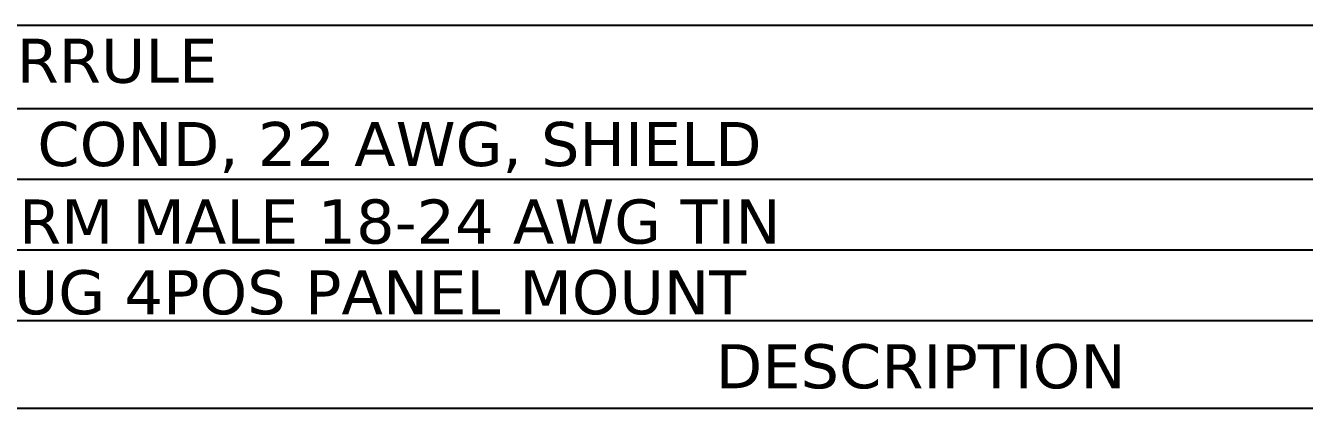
# Model space of a CAD drawing. Extents: x 0 to 768, y 0 to 246.
# Drawn here: x 17 to 20.084, y 2.314 to 3.238 of the extents above; entities that cross this region are included whole.
import ezdxf

# ---------------------------------------------------------------- set-up
doc = ezdxf.new("R2010")
doc.units = 0
doc.header["$LTSCALE"] = 1.21
doc.header["$MEASUREMENT"] = 0
doc.styles.add('BEC', font='verdana.ttf')

msp = doc.modelspace()

# ---------------------------------------------------------------- linework, layer by layer
for p, q in [((21.49962, 3.23848), (11.25555, 3.23848)), ((21.49962, 3.0374), (11.25555, 3.0374)), ((21.49962, 2.86657), (11.25555, 2.86657)), ((21.49962, 2.69574), (11.25555, 2.69574)), ((21.49962, 2.52491), (11.25555, 2.52491)), ((21.49962, 2.31356), (11.25555, 2.31356))]:
    msp.add_line(p, q)

# ---------------------------------------------------------------- texts
at = {"style": 'BEC'}
for s, p in [('CONN FERRULE', (16.32029, 3.10022)), ('CABLE, 3 COND, 22 AWG, SHIELD', (16.32029, 2.89914)), ('CONN TERM MALE 18-24 AWG TIN', (16.32029, 2.71187)), ('CONN PLUG 4POS PANEL MOUNT', (16.32029, 2.54105)), ('DESCRIPTION', (18.66392, 2.36231))]:
    msp.add_text(s, height=0.1065009, dxfattribs=at).set_placement(p)

doc.saveas('drawing.dxf')
